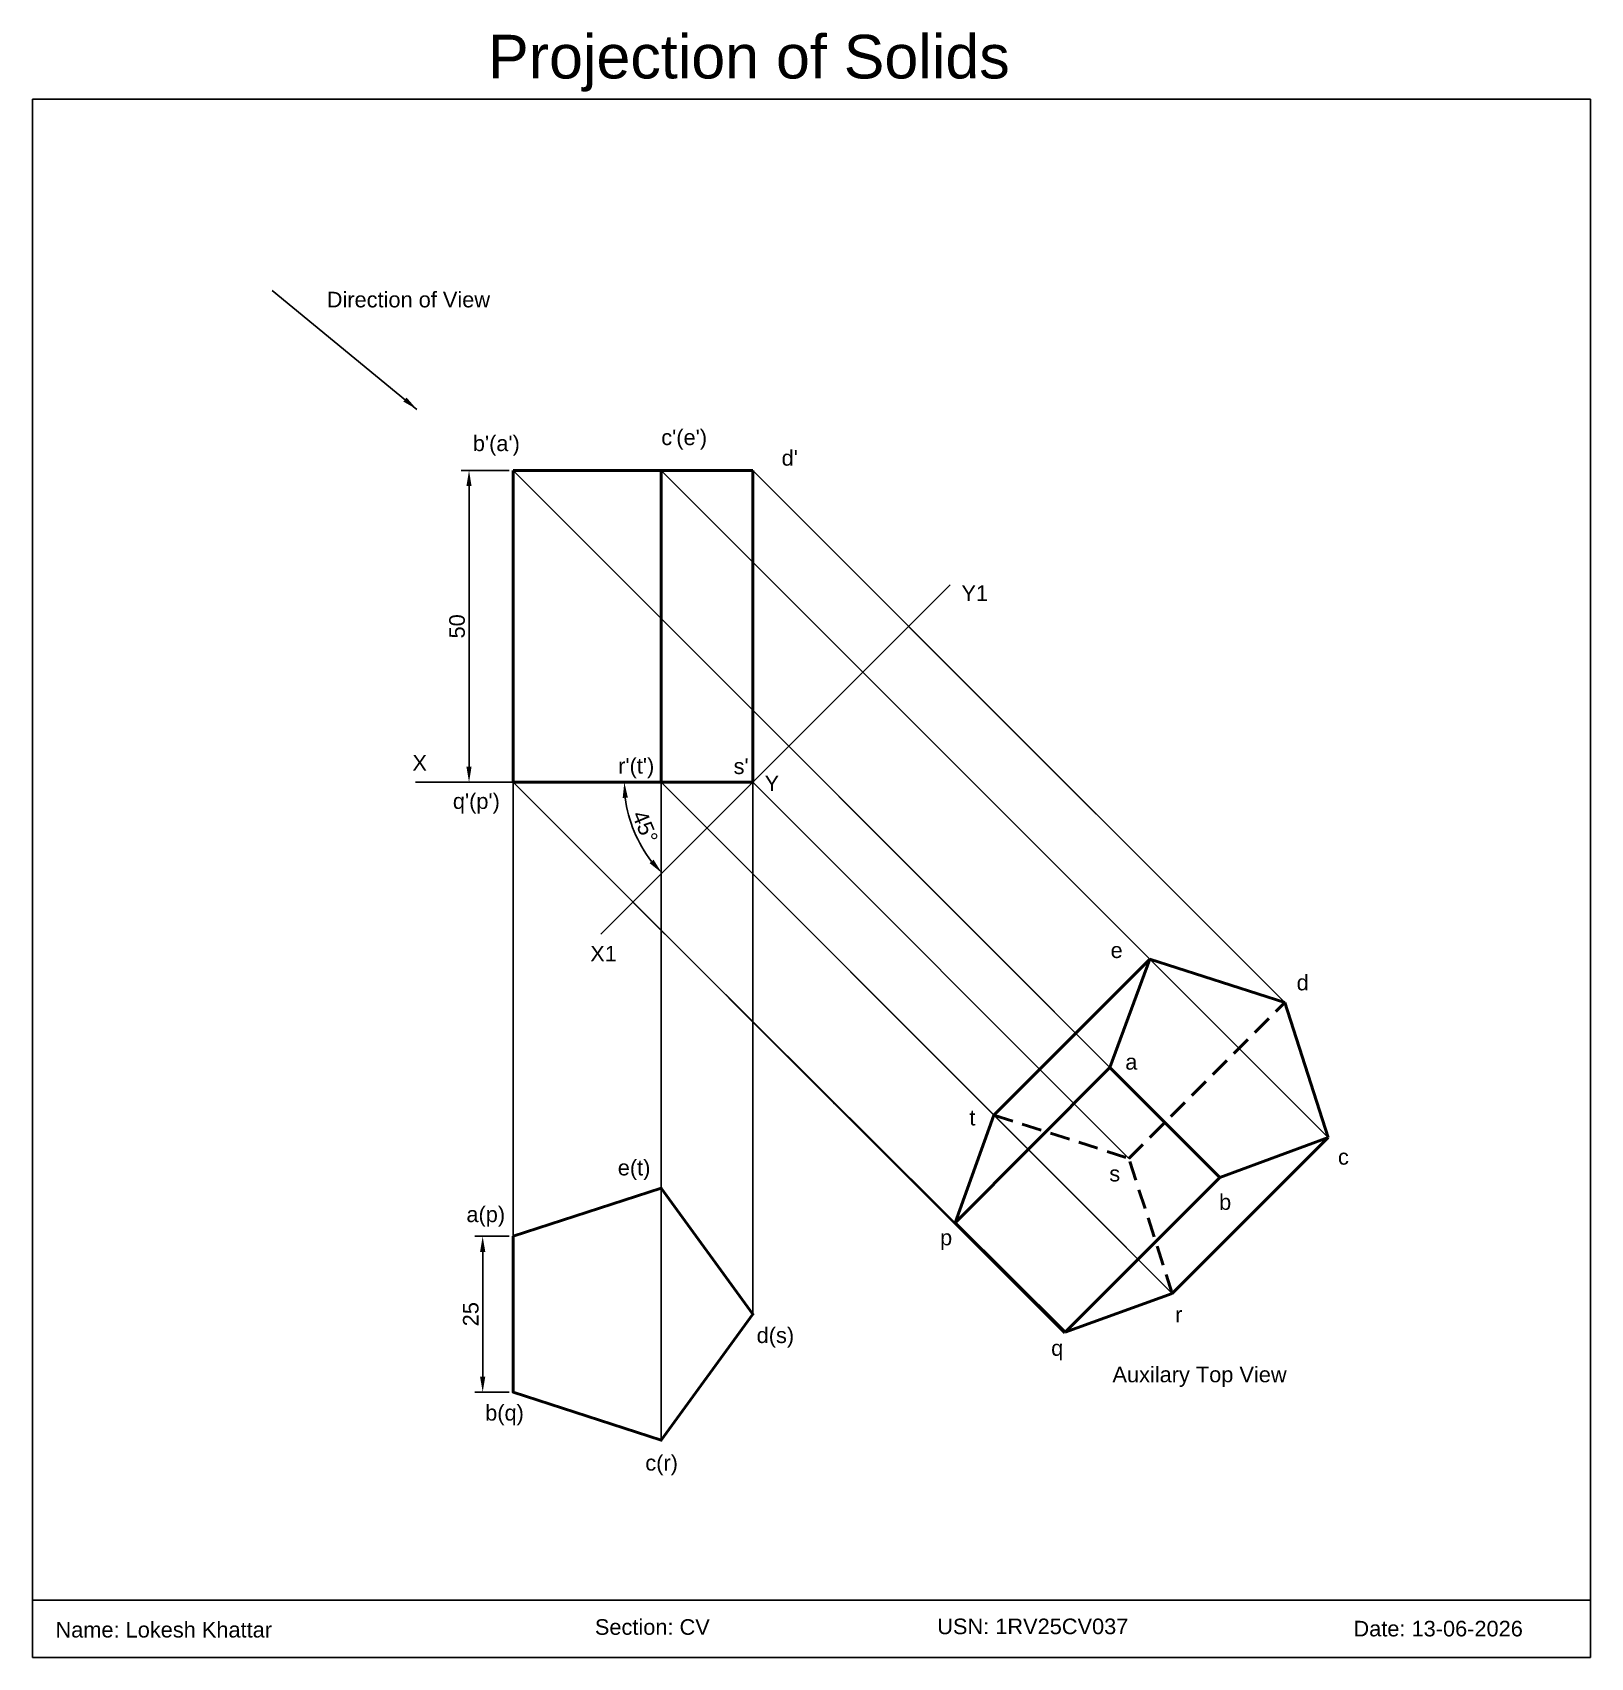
# Model space of a CAD drawing. Header units: millimetres. Extents: x 2139 to 2389, y 1700 to 1960.
import ezdxf

# ---------------------------------------------------------------- set-up
doc = ezdxf.new("R2010")
doc.units = ezdxf.units.MM
doc.linetypes.add('HIDDEN2', pattern=[4.7625, 3.175, -1.5875])
doc.styles.get("Standard").update_dxf_attribs({"font": 'arial.ttf'})
doc.dimstyles.new('ISO-25', dxfattribs={"dimtxt": 2.5, "dimasz": 2.5, "dimexe": 1.25, "dimexo": 0.625, "dimtad": 1, "dimtxsty": 'Standard', "dimcen": 2.5, "dimadec": 0, "dimazin": 0, "dimtfac": 1, "dimtmove": 0, "dimatfit": 3, "dimfxl": 1, "dimarcsym": 0})

# ---------------------------------------------------------------- blocks, each defined once
blk = doc.blocks.new('*D1')
at = {"color": 0, "linetype": 'ByBlock', "lineweight": -2, "transparency": 16777216}
for p, q in [((2215.04, 1767.16), (2209.53, 1767.16)), ((2210.78, 1764.66), (2210.78, 1744.66)), ((2215.04, 1742.16), (2209.53, 1742.16))]:
    blk.add_line(p, q, dxfattribs=at)
at = {"color": 0, "linetype": 'ByBlock', "transparency": 16777216}
for points in [[(2210.36, 1764.66), (2211.2, 1764.66), (2210.78, 1767.16)], [(2210.36, 1744.66), (2211.2, 1744.66), (2210.78, 1742.16)]]:
    blk.add_solid(points, dxfattribs=at)
at = {"layer": 'Defpoints', "color": 0, "linetype": 'ByBlock', "transparency": 16777216}
for p in [(2215.66, 1767.16), (2210.78, 1742.16), (2215.66, 1742.16)]:
    blk.add_point(p, dxfattribs=at)
at = {"color": 0, "linetype": 'ByBlock', "transparency": 16777216, "insert": (2208.88, 1754.66), "char_height": 2.5, "attachment_point": 5, "rotation": 90}
blk.add_mtext('25', dxfattribs=at)
blk = doc.blocks.new('*D2')
at = {"color": 0, "linetype": 'ByBlock', "lineweight": -2, "transparency": 16777216}
for p, q in [((2215.04, 1890), (2207.34, 1890)), ((2208.59, 1842.5), (2208.59, 1887.5)), ((2215.04, 1840), (2207.34, 1840))]:
    blk.add_line(p, q, dxfattribs=at)
at = {"color": 0, "linetype": 'ByBlock', "transparency": 16777216}
for points in [[(2208.17, 1887.5), (2209, 1887.5), (2208.59, 1890)], [(2208.17, 1842.5), (2209, 1842.5), (2208.59, 1840)]]:
    blk.add_solid(points, dxfattribs=at)
at = {"layer": 'Defpoints', "color": 0, "linetype": 'ByBlock', "transparency": 16777216}
for p in [(2208.59, 1890), (2215.66, 1890), (2215.66, 1840)]:
    blk.add_point(p, dxfattribs=at)
at = {"color": 0, "linetype": 'ByBlock', "transparency": 16777216, "insert": (2206.68, 1865), "char_height": 2.5, "attachment_point": 5, "rotation": 90}
blk.add_mtext('50', dxfattribs=at)
blk = doc.blocks.new('*D3')
at = {"color": 0, "linetype": 'ByBlock', "lineweight": -2, "transparency": 16777216}
blk.add_arc((2254.13, 1840), 20.62, 186.9507, 218.0493, dxfattribs=at)
at = {"color": 0, "linetype": 'ByBlock', "transparency": 16777216}
for points in [[(2233.25, 1837.48), (2234.08, 1837.53), (2233.51, 1840)], [(2238.2, 1827.57), (2237.58, 1827.01), (2239.55, 1825.42)]]:
    blk.add_solid(points, dxfattribs=at)
at = {"layer": 'Defpoints', "color": 0, "linetype": 'ByBlock', "transparency": 16777216}
for p in [(2285.8, 1871.67), (2215.66, 1840), (2254.13, 1840), (2234.21, 1834.66), (2229.76, 1815.63)]:
    blk.add_point(p, dxfattribs=at)
at = {"color": 0, "linetype": 'ByBlock', "transparency": 16777216, "insert": (2236.83, 1832.83), "char_height": 2.5, "attachment_point": 5, "rotation": 292.5}
blk.add_mtext('45°', dxfattribs=at)

msp = doc.modelspace()

# ---------------------------------------------------------------- linework, layer by layer
for p, q in [((2138.543, 1949.591), (2388.543, 1949.591)), ((2138.543, 1699.591), (2138.543, 1949.591)), ((2388.543, 1949.591), (2388.543, 1699.591)), ((2215.66, 1890), (2329.079, 1776.582)), ((2215.66, 1890), (2302.521, 1803.139)), ((2215.66, 1890), (2320.198, 1785.462)), ((2239.437, 1890), (2346.43, 1783.007)), ((2254.131, 1890), (2339.475, 1804.656)), ((2285.797, 1871.665), (2229.76, 1815.629)), ((2279.131, 1865), (2339.475, 1804.656)), ((2271.784, 1857.653), (2317.826, 1811.61)), ((2271.784, 1857.653), (2346.43, 1783.007)), ((2259.896, 1845.764), (2329.079, 1776.582)), ((2259.896, 1845.764), (2311.401, 1794.259)), ((2259.896, 1845.764), (2329.079, 1776.582)), ((2200, 1840), (2254.131, 1840)), ((2215.66, 1767.16), (2215.66, 1840)), ((2215.66, 1840), (2304.078, 1751.582)), ((2215.66, 1840), (2267.165, 1788.495)), ((2215.66, 1840), (2284.843, 1770.817)), ((2239.437, 1734.435), (2239.437, 1840)), ((2239.437, 1840), (2321.43, 1758.007)), ((2239.437, 1840), (2285.479, 1793.957)), ((2239.437, 1840), (2314.082, 1765.354)), ((2254.131, 1754.66), (2254.131, 1840)), ((2254.131, 1840), (2314.475, 1779.656)), ((2254.131, 1840), (2314.475, 1779.656)), ((2246.784, 1832.653), (2292.826, 1786.61)), ((2246.784, 1832.653), (2321.43, 1758.007)), ((2234.896, 1820.764), (2286.594, 1769.327)), ((2234.896, 1820.764), (2304.253, 1751.756)), ((2138.543, 1708.768), (2388.543, 1708.768)), ((2388.543, 1699.591), (2138.543, 1699.591))]:
    msp.add_line(p, q)
at = {"lineweight": 50}
for p, q in [((2215.66, 1840), (2215.66, 1890)), ((2254.131, 1890), (2215.66, 1890)), ((2239.437, 1840), (2239.437, 1890)), ((2254.131, 1840), (2254.131, 1890)), ((2215.66, 1840), (2254.131, 1840)), ((2292.826, 1786.61), (2317.826, 1811.61)), ((2311.401, 1794.259), (2317.826, 1811.61)), ((2339.475, 1804.656), (2317.826, 1811.61)), ((2346.43, 1783.007), (2339.475, 1804.656)), ((2286.594, 1769.327), (2311.401, 1794.259)), ((2329.079, 1776.582), (2311.401, 1794.259)), ((2286.594, 1769.327), (2292.826, 1786.61)), ((2321.43, 1758.007), (2346.43, 1783.007)), ((2329.079, 1776.582), (2346.43, 1783.007)), ((2304.253, 1751.756), (2329.079, 1776.582)), ((2304.253, 1751.756), (2286.594, 1769.327)), ((2321.43, 1758.007), (2304.253, 1751.756))]:
    msp.add_line(p, q, dxfattribs=at)
at = {"linetype": 'HIDDEN2', "lineweight": 50}
for p, q in [((2314.475, 1779.656), (2339.475, 1804.656)), ((2292.826, 1786.61), (2314.475, 1779.656)), ((2321.43, 1758.007), (2314.475, 1779.656))]:
    msp.add_line(p, q, dxfattribs=at)
at = {"lineweight": 50}
msp.add_lwpolyline([(2215.66, 1767.16), (2215.66, 1742.16), (2239.437, 1734.435), (2254.131, 1754.66), (2239.437, 1774.886)], close=True, dxfattribs=at)
for p in [(2267.165, 1788.495), (2267.165, 1788.495), (2284.843, 1770.817)]:
    msp.add_point(p)

# ---------------------------------------------------------------- texts
at = {"attachment_point": 1}
for s, width, gutter_width, heights, insert, char_height in [('Projection of Solids', 88.93794, 35, [0], (2211.652, 1959.892), 7), ('Name: Lokesh Khattar', 59.01312, 12.5, [2.585], (2142.232, 1705.299), 2.5), ('Section: CV', 59.01312, 12.5, [0], (2228.785, 1705.733), 2.5), ('USN: 1RV25CV037', 59.01312, 12.5, [0], (2283.718, 1705.835), 2.5), ('Date: 13-06-2026', 59.01312, 12.5, [0], (2350.507, 1705.475), 2.5)]:
    msp.add_mtext_dynamic_manual_height_columns(s, width=width, gutter_width=gutter_width, heights=heights, dxfattribs=dict(at, insert=insert, char_height=char_height))
at = {"linetype": 'ByBlock', "char_height": 2.5, "attachment_point": 1}
for s, width, insert in [('Direction of View', 47.3514, (2185.762, 1918.671)), ("b'(a')", 8.09349, (2209.202, 1895.61)), ("c'(e')", 8.09349, (2239.437, 1896.575)), ("d'", 8.09349, (2258.749, 1893.278)), ('Y1', 8.09349, (2287.599, 1871.582)), ('X', 8.09349, (2199.507, 1844.356)), ("r'(t')", 8.09349, (2232.523, 1843.88)), ("s'", 8.09349, (2251.047, 1843.811)), ('Y', 8.09349, (2256.019, 1841.073)), ("q'(p')", 8.09349, (2205.996, 1838.211)), ('X1', 8.09349, (2228.038, 1813.744)), ('e', 8.09349, (2311.537, 1814.296)), ('d', 8.09349, (2341.391, 1809.112)), ('a', 8.09349, (2313.888, 1796.386)), ('t', 8.09349, (2288.878, 1787.446)), ('c', 8.09349, (2348.018, 1781.15)), ('e(t)', 8.09349, (2232.459, 1779.423)), ('s', 8.09349, (2311.33, 1778.456)), ('b', 8.09349, (2328.949, 1773.899)), ('a(p)', 8.09349, (2208.169, 1771.932)), ('p', 8.09349, (2284.177, 1768.213)), ('r', 8.09349, (2321.901, 1755.875)), ('d(s)', 8.09349, (2254.742, 1752.537)), ('q', 8.09349, (2302.003, 1750.489)), ('Auxilary Top View', 37.59062, (2311.836, 1746.241)), ('b(q)', 8.09349, (2211.18, 1740.097)), ('c(r)', 8.09349, (2236.876, 1732.071))]:
    msp.add_mtext_dynamic_manual_height_columns(s, width=width, gutter_width=12.5, heights=[0], dxfattribs=dict(at, insert=insert))

# ---------------------------------------------------------------- dimensions: what is measured, and where the dimension line sits
at = {"linetype": 'ByBlock'}
for base, p1, p2, picture, middle in [((2208.586, 1890), (2215.66, 1840), (2215.66, 1890), '*D2', (2206.685, 1865)), ((2210.779, 1742.16), (2215.66, 1767.16), (2215.66, 1742.16), '*D1', (2208.877, 1754.66))]:
    dim = msp.add_linear_dim(base=base, p1=p1, p2=p2, angle=90, dimstyle='ISO-25', dxfattribs=at)
    dim.commit()
    dim.dimension.update_dxf_attribs({"geometry": picture, "text_midpoint": middle})
dim = msp.add_angular_dim_2l(base=(2234.213, 1834.663), line1=((2285.797, 1871.665), (2229.76, 1815.629)), line2=((2215.66, 1840), (2254.131, 1840)), dimstyle='ISO-25', dxfattribs=at)
dim.commit()
dim.dimension.update_dxf_attribs({"geometry": '*D3', "text_midpoint": (2236.832, 1832.835)})

# ---------------------------------------------------------------- leaders
msp.add_leader([(2200.241, 1899.797), (2176.997, 1918.868)], dimstyle='ISO-25', dxfattribs=at)

doc.saveas('drawing.dxf')
